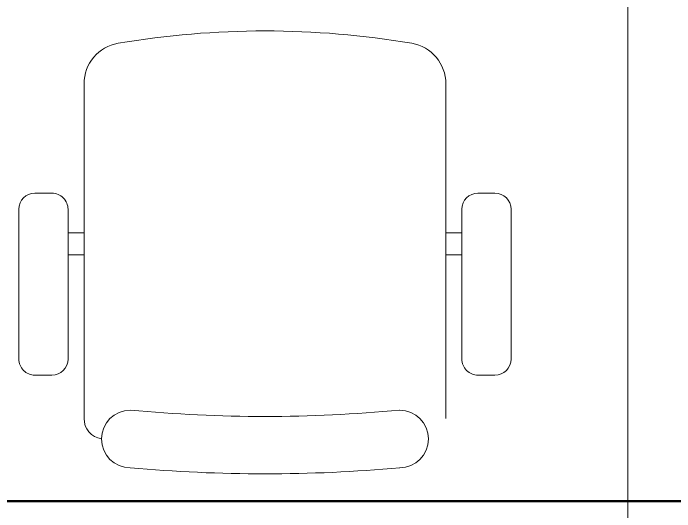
# Model space of a CAD drawing. Header units: metres. Extents: x 75097 to 220695, y -1557923 to -1361206.
# Drawn here: x 163489 to 164295, y -1454604 to -1453996 of the extents above; entities that cross this region are included whole.
import ezdxf

# ---------------------------------------------------------------- set-up
doc = ezdxf.new("R2010")
doc.units = ezdxf.units.M
doc.layers.get('0').update_dxf_attribs({"lineweight": 0})
doc.layers.add('A-100 - Copy$0$Medical Equipment and Furniture', color=8, linetype='Continuous', lineweight=0)
doc.layers.add('A-100 - Copy$0$NEW', color=8, linetype='Continuous', lineweight=5)
doc.layers.add('E-POWR', color=7, linetype='Continuous', lineweight=9, true_color=0x4e7e3e)

# ---------------------------------------------------------------- blocks, each defined once
blk = doc.blocks.new('*X81')
for p, q in [((5, 3), (5, 3)), ((5, 3), (5, 3)), ((5, 3), (5, 3)), ((5, 3), (5, 3)), ((5, 3), (5, 3)), ((5, 3), (5, 3)), ((5, 3), (5, 3)), ((5, 3), (5, 3)), ((5, 3), (5, 3)), ((5, 3), (5, 3)), ((5, 3), (5, 3)), ((5, 3), (5, 3)), ((5, 3), (5, 3)), ((5, 3), (5, 3)), ((5, 3), (5, 3)), ((5, 3), (5, 3)), ((5, 3), (5, 3)), ((5, 3), (5, 3)), ((5, 3), (5, 3)), ((5, 3), (5, 3)), ((5, 3), (5, 3)), ((5, 3), (5, 3)), ((5, 3), (5, 3)), ((5, 3), (5, 3)), ((5, 3), (5, 3)), ((5, 3), (5, 3)), ((5, 3), (5, 3)), ((5, 3), (5, 3)), ((5, 3), (5, 3)), ((5, 3), (5, 3)), ((5, 3), (5, 3)), ((5, 3), (5, 3)), ((5, 3), (5, 3)), ((5, 3), (5, 3)), ((5, 3), (5, 3)), ((5, 3), (5, 3)), ((5, 3), (5, 3)), ((5, 3), (5, 3)), ((5, 3), (5, 3)), ((5, 3), (5, 3)), ((5, 3), (5, 3)), ((5, 3), (5, 3)), ((5, 3), (5, 3)), ((5, 3), (5, 3)), ((5, 3), (5, 3)), ((5, 3), (5, 3)), ((5, 3), (5, 3)), ((5, 3), (5, 3)), ((5, 3), (5, 3)), ((5, 3), (5, 3)), ((5, 3), (5, 3)), ((5, 3), (5, 3)), ((5, 3), (5, 3)), ((5, 3), (5, 3)), ((5, 3), (5, 3)), ((5, 3), (5, 3)), ((5, 3), (5, 3)), ((5, 3), (5, 3)), ((5, 3), (5, 3)), ((5, 3), (5, 3)), ((5, 3), (5, 3)), ((5, 3), (5, 3)), ((5, 3), (5, 3)), ((5, 3), (5, 3)), ((5, 3), (5, 3)), ((5, 3), (5, 3)), ((6, 3), (5, 3)), ((5, 3), (5, 3)), ((6, 3), (5, 3)), ((5, 3), (5, 3)), ((6, 3), (5, 3)), ((5, 3), (5, 3)), ((6, 3), (5, 3)), ((5, 3), (5, 3)), ((5, 3), (5, 3)), ((5, 3), (5, 3)), ((5, 3), (5, 3)), ((5, 3), (5, 3)), ((5, 3), (5, 3)), ((5, 3), (5, 3)), ((5, 3), (5, 3)), ((5, 3), (5, 3)), ((5, 3), (5, 3)), ((5, 3), (5, 3)), ((5, 3), (5, 3)), ((5, 3), (5, 3)), ((5, 3), (5, 3)), ((5, 3), (5, 3)), ((5, 3), (5, 3)), ((5, 3), (5, 3)), ((5, 3), (5, 3)), ((5, 3), (5, 3)), ((5, 3), (5, 3)), ((5, 3), (5, 3)), ((5, 3), (5, 3)), ((5, 3), (5, 3)), ((6, 3), (6, 3)), ((6, 3), (6, 3)), ((6, 3), (6, 3)), ((6, 3), (6, 3)), ((6, 3), (6, 3)), ((6, 3), (6, 3)), ((6, 3), (6, 3)), ((6, 3), (6, 3)), ((6, 3), (6, 3)), ((6, 3), (6, 3)), ((6, 3), (6, 3)), ((6, 3), (6, 3)), ((6, 3), (6, 3)), ((6, 3), (6, 3)), ((6, 3), (6, 3)), ((6, 3), (6, 3)), ((6, 3), (6, 3)), ((6, 3), (6, 3)), ((6, 3), (6, 3)), ((6, 3), (6, 3)), ((6, 3), (6, 3)), ((6, 3), (6, 3)), ((6, 3), (6, 3)), ((6, 3), (6, 3)), ((6, 3), (6, 3)), ((6, 3), (6, 3)), ((6, 3), (6, 3)), ((6, 3), (6, 3)), ((6, 3), (6, 3)), ((6, 3), (6, 3)), ((6, 3), (6, 3)), ((6, 3), (6, 3)), ((6, 3), (6, 3)), ((6, 3), (6, 3)), ((6, 3), (6, 3)), ((6, 3), (6, 3)), ((6, 3), (6, 3)), ((6, 3), (6, 3)), ((6, 3), (6, 3)), ((6, 3), (6, 3)), ((6, 3), (6, 3)), ((6, 3), (6, 3)), ((6, 3), (6, 3)), ((6, 3), (6, 3)), ((6, 3), (6, 3)), ((6, 3), (6, 3)), ((6, 3), (6, 3)), ((6, 3), (6, 3)), ((6, 3), (6, 3)), ((6, 3), (6, 3)), ((6, 3), (6, 3)), ((6, 3), (6, 3)), ((6, 3), (6, 3)), ((6, 3), (6, 3)), ((6, 3), (6, 3)), ((6, 3), (6, 3)), ((6, 3), (6, 3)), ((6, 3), (6, 3)), ((6, 3), (6, 3)), ((6, 3), (6, 3)), ((6, 3), (6, 3)), ((6, 3), (6, 3)), ((6, 3), (6, 3)), ((6, 3), (6, 3)), ((6, 3), (6, 3)), ((6, 3), (6, 3)), ((6, 3), (6, 3)), ((6, 3), (6, 3)), ((6, 3), (6, 3)), ((6, 3), (6, 3)), ((6, 3), (6, 3)), ((6, 3), (6, 3)), ((6, 3), (6, 3)), ((6, 3), (6, 3)), ((6, 3), (6, 3)), ((6, 3), (6, 3)), ((6, 3), (6, 3)), ((6, 3), (6, 3)), ((6, 3), (6, 3)), ((6, 3), (6, 3)), ((6, 3), (6, 3)), ((6, 3), (6, 3)), ((6, 3), (6, 3)), ((6, 3), (6, 3)), ((6, 3), (6, 3)), ((6, 3), (6, 3)), ((6, 3), (6, 3)), ((6, 3), (6, 3)), ((6, 3), (6, 3)), ((6, 3), (6, 3)), ((6, 3), (6, 3)), ((6, 3), (6, 3)), ((6, 3), (6, 3)), ((6, 3), (6, 3)), ((6, 3), (6, 3)), ((6, 3), (6, 3)), ((6, 3), (6, 3)), ((6, 3), (6, 3)), ((6, 3), (6, 3)), ((6, 3), (6, 3)), ((6, 3), (6, 3)), ((6, 3), (6, 3)), ((6, 3), (6, 3)), ((6, 3), (6, 3)), ((6, 3), (6, 3)), ((6, 3), (6, 3)), ((6, 3), (6, 3)), ((6, 3), (6, 3)), ((6, 3), (6, 3)), ((6, 3), (6, 3)), ((6, 3), (6, 3)), ((6, 3), (6, 3)), ((6, 3), (6, 3)), ((6, 3), (6, 3)), ((6, 3), (6, 3)), ((6, 3), (6, 3)), ((6, 3), (6, 3)), ((6, 3), (6, 3)), ((6, 3), (6, 3)), ((6, 3), (6, 3)), ((6, 3), (6, 3)), ((6, 3), (6, 3)), ((6, 3), (6, 3)), ((6, 3), (6, 3)), ((6, 3), (6, 3)), ((6, 3), (6, 3)), ((6, 3), (6, 3)), ((6, 3), (6, 3)), ((6, 3), (6, 3)), ((6, 3), (6, 3)), ((6, 3), (6, 3)), ((6, 3), (6, 3)), ((6, 3), (6, 3)), ((6, 3), (6, 3)), ((6, 3), (6, 3)), ((6, 3), (6, 3)), ((6, 3), (6, 3)), ((6, 3), (6, 3)), ((6, 3), (6, 3)), ((6, 3), (6, 3)), ((6, 3), (6, 3)), ((6, 3), (6, 3)), ((6, 3), (6, 3)), ((6, 3), (6, 3)), ((6, 3), (6, 3)), ((6, 3), (6, 3)), ((6, 3), (6, 3)), ((6, 3), (6, 3)), ((6, 3), (6, 3)), ((6, 3), (6, 3)), ((6, 3), (6, 3)), ((6, 3), (6, 3)), ((6, 3), (6, 3)), ((6, 3), (6, 3)), ((6, 3), (6, 3)), ((6, 3), (6, 3)), ((6, 3), (6, 3)), ((6, 3), (6, 3)), ((6, 3), (6, 3)), ((6, 3), (6, 3)), ((6, 3), (6, 3)), ((6, 3), (6, 3)), ((6, 3), (6, 3)), ((6, 3), (6, 3)), ((6, 3), (6, 3)), ((6, 3), (6, 3)), ((6, 3), (6, 3)), ((6, 3), (6, 3)), ((6, 3), (6, 3)), ((6, 3), (6, 3)), ((6, 3), (6, 3)), ((6, 3), (6, 3)), ((6, 3), (6, 3)), ((6, 3), (6, 3)), ((6, 3), (6, 3)), ((6, 3), (6, 3)), ((6, 3), (6, 3)), ((6, 3), (6, 3)), ((6, 3), (6, 3)), ((6, 3), (6, 3)), ((6, 3), (6, 3)), ((6, 3), (6, 3)), ((6, 3), (6, 3)), ((6, 3), (6, 3)), ((6, 3), (6, 3)), ((6, 3), (6, 3)), ((6, 3), (6, 3)), ((6, 3), (6, 3)), ((6, 3), (6, 3)), ((6, 3), (6, 3)), ((6, 3), (6, 3)), ((6, 3), (6, 3)), ((6, 3), (6, 3)), ((6, 3), (6, 3)), ((6, 3), (6, 3)), ((6, 3), (6, 3)), ((6, 3), (6, 3)), ((6, 3), (6, 3)), ((6, 3), (6, 3)), ((6, 3), (6, 3)), ((6, 3), (6, 3)), ((6, 3), (6, 3)), ((6, 3), (6, 3)), ((6, 3), (6, 3)), ((6, 3), (5, 3)), ((6, 3), (5, 3)), ((6, 3), (5, 3)), ((6, 3), (5, 3)), ((6, 3), (5, 3)), ((6, 3), (6, 3)), ((6, 3), (6, 3)), ((6, 3), (6, 3)), ((6, 3), (6, 3)), ((6, 3), (6, 3)), ((6, 3), (6, 3)), ((6, 3), (6, 3)), ((6, 3), (6, 3)), ((6, 3), (6, 3)), ((6, 3), (6, 3)), ((6, 3), (6, 3)), ((6, 3), (6, 3)), ((6, 3), (6, 3)), ((6, 3), (6, 3)), ((6, 3), (6, 3)), ((6, 3), (6, 3)), ((6, 3), (6, 3)), ((6, 3), (6, 3)), ((6, 3), (6, 3)), ((6, 3), (6, 3)), ((6, 3), (6, 3)), ((6, 3), (6, 3)), ((6, 3), (6, 3)), ((6, 3), (6, 3)), ((6, 3), (6, 3)), ((6, 3), (6, 3)), ((6, 3), (6, 3)), ((6, 3), (6, 3)), ((6, 3), (6, 3)), ((6, 3), (6, 3)), ((6, 3), (6, 3)), ((6, 3), (6, 3)), ((6, 3), (6, 3)), ((6, 3), (6, 3)), ((6, 3), (6, 3)), ((6, 3), (6, 3)), ((6, 3), (6, 3)), ((6, 3), (6, 3)), ((6, 3), (6, 3)), ((6, 3), (6, 3)), ((6, 3), (6, 3)), ((6, 3), (6, 3)), ((6, 3), (6, 3)), ((6, 3), (6, 3)), ((6, 3), (6, 3)), ((6, 3), (6, 3)), ((6, 3), (6, 3)), ((6, 3), (6, 3)), ((6, 3), (6, 3)), ((6, 3), (6, 3)), ((6, 3), (6, 3)), ((6, 3), (6, 3)), ((6, 3), (6, 3)), ((6, 3), (6, 3)), ((6, 3), (6, 3)), ((6, 3), (6, 3)), ((6, 3), (6, 3)), ((6, 3), (6, 3)), ((6, 3), (6, 3)), ((6, 3), (6, 3)), ((6, 3), (6, 3)), ((6, 3), (6, 3)), ((6, 3), (6, 3)), ((6, 3), (6, 3)), ((6, 3), (6, 3)), ((6, 3), (6, 3)), ((6, 3), (6, 3)), ((6, 3), (6, 3)), ((6, 3), (6, 3)), ((6, 3), (6, 3)), ((6, 3), (6, 3)), ((6, 3), (6, 3)), ((6, 3), (6, 3)), ((6, 3), (6, 3)), ((6, 3), (6, 3)), ((6, 3), (6, 3)), ((6, 3), (6, 3)), ((6, 3), (6, 3)), ((6, 3), (6, 3)), ((6, 3), (6, 3)), ((6, 3), (6, 3)), ((6, 3), (6, 3)), ((6, 3), (6, 3)), ((6, 3), (6, 3)), ((6, 3), (6, 3)), ((6, 3), (6, 3)), ((6, 3), (6, 3)), ((6, 3), (6, 3)), ((6, 3), (6, 3)), ((6, 3), (6, 3)), ((6, 3), (6, 3)), ((6, 3), (6, 3)), ((6, 3), (6, 3)), ((6, 3), (6, 3)), ((6, 3), (6, 3)), ((6, 3), (6, 3)), ((6, 3), (6, 3)), ((6, 3), (6, 3)), ((6, 3), (6, 3)), ((6, 3), (6, 3)), ((6, 3), (6, 3)), ((6, 3), (6, 3)), ((6, 3), (6, 3)), ((6, 3), (6, 3)), ((6, 3), (6, 3)), ((6, 3), (6, 3)), ((6, 3), (6, 3)), ((6, 3), (6, 3)), ((6, 3), (6, 3)), ((6, 3), (6, 3)), ((6, 3), (6, 3)), ((6, 3), (6, 3)), ((6, 3), (6, 3)), ((6, 3), (6, 3)), ((6, 3), (6, 3)), ((6, 3), (6, 3)), ((6, 3), (6, 3)), ((6, 3), (6, 3)), ((6, 3), (6, 3)), ((6, 3), (6, 3)), ((6, 3), (6, 3)), ((6, 3), (6, 3)), ((6, 3), (6, 3)), ((6, 3), (6, 3)), ((6, 3), (6, 3)), ((6, 3), (6, 3)), ((6, 3), (6, 3)), ((6, 3), (6, 3)), ((6, 3), (6, 3)), ((6, 3), (6, 3)), ((6, 3), (6, 3)), ((6, 3), (6, 3)), ((6, 3), (6, 3)), ((6, 3), (6, 3)), ((6, 3), (6, 3)), ((6, 3), (6, 3)), ((6, 3), (6, 3)), ((6, 3), (6, 3)), ((6, 3), (6, 3)), ((6, 3), (6, 3)), ((6, 3), (6, 3)), ((6, 3), (6, 3)), ((6, 3), (6, 3)), ((6, 3), (6, 3)), ((6, 3), (6, 3)), ((6, 3), (6, 3)), ((6, 3), (6, 3)), ((6, 3), (6, 3)), ((6, 3), (6, 3)), ((6, 3), (6, 3)), ((6, 3), (6, 3)), ((6, 3), (6, 3)), ((6, 3), (6, 3)), ((6, 3), (6, 3)), ((6, 3), (6, 3)), ((6, 3), (6, 3)), ((6, 3), (6, 3)), ((6, 3), (6, 3)), ((6, 3), (6, 3)), ((6, 3), (6, 3)), ((6, 3), (6, 3)), ((6, 3), (6, 3)), ((6, 3), (6, 3)), ((6, 3), (6, 3)), ((6, 3), (6, 3)), ((6, 3), (6, 3)), ((6, 3), (6, 3)), ((6, 3), (6, 3)), ((6, 3), (6, 3)), ((6, 3), (6, 3)), ((6, 3), (6, 3)), ((6, 3), (6, 3)), ((6, 3), (6, 3)), ((6, 3), (6, 3)), ((6, 3), (6, 3)), ((6, 3), (6, 3)), ((6, 3), (6, 3)), ((6, 3), (6, 3)), ((6, 3), (6, 3)), ((6, 3), (6, 3)), ((6, 3), (6, 3)), ((6, 3), (6, 3)), ((6, 3), (6, 3)), ((6, 3), (6, 3)), ((6, 3), (6, 3)), ((6, 3), (6, 3)), ((6, 3), (6, 3)), ((6, 3), (6, 3)), ((6, 3), (6, 3)), ((6, 3), (6, 3)), ((6, 3), (6, 3)), ((6, 3), (6, 3)), ((6, 3), (6, 3)), ((6, 3), (6, 3)), ((6, 3), (6, 3)), ((6, 3), (6, 3)), ((6, 3), (6, 3)), ((6, 3), (6, 3)), ((6, 3), (6, 3)), ((6, 3), (6, 3)), ((6, 3), (6, 3)), ((6, 3), (6, 3)), ((6, 3), (6, 3)), ((6, 3), (6, 3)), ((6, 3), (6, 3)), ((6, 3), (6, 3)), ((6, 3), (6, 3)), ((6, 3), (6, 3)), ((6, 3), (6, 3)), ((6, 3), (6, 3)), ((6, 3), (6, 3)), ((6, 3), (6, 3)), ((6, 3), (6, 3)), ((6, 3), (6, 3)), ((6, 3), (6, 3)), ((6, 3), (6, 3)), ((6, 3), (6, 3)), ((6, 3), (6, 3)), ((6, 3), (6, 3)), ((6, 3), (6, 3)), ((6, 3), (6, 3)), ((6, 3), (6, 3)), ((6, 3), (6, 3)), ((6, 3), (6, 3)), ((6, 3), (6, 3)), ((6, 3), (6, 3)), ((6, 3), (6, 3)), ((6, 3), (6, 3)), ((6, 3), (6, 3)), ((6, 3), (6, 3)), ((6, 3), (6, 3)), ((6, 3), (6, 3)), ((6, 3), (6, 3)), ((6, 3), (6, 3)), ((6, 3), (6, 3)), ((6, 3), (6, 3)), ((6, 3), (6, 3)), ((6, 3), (6, 3)), ((6, 3), (6, 3)), ((6, 3), (6, 3)), ((6, 3), (6, 3)), ((6, 3), (6, 3)), ((6, 3), (6, 3)), ((6, 3), (6, 3)), ((6, 3), (6, 3)), ((6, 3), (6, 3)), ((6, 3), (6, 3)), ((6, 3), (6, 3)), ((6, 3), (6, 3)), ((6, 3), (6, 3)), ((6, 3), (6, 3)), ((6, 3), (6, 3)), ((6, 3), (6, 3)), ((6, 3), (6, 3)), ((6, 3), (6, 3)), ((6, 3), (6, 3)), ((6, 3), (6, 3)), ((6, 3), (6, 3)), ((6, 3), (6, 3)), ((6, 3), (6, 3)), ((6, 3), (6, 3)), ((6, 3), (6, 3)), ((6, 3), (6, 3)), ((6, 3), (6, 3)), ((6, 3), (6, 3)), ((6, 3), (6, 3)), ((6, 3), (6, 3)), ((6, 3), (6, 3)), ((6, 3), (6, 3)), ((6, 3), (6, 3)), ((6, 3), (6, 3)), ((6, 3), (6, 3)), ((6, 3), (6, 3)), ((6, 3), (6, 3)), ((6, 3), (6, 3)), ((6, 3), (6, 3)), ((6, 3), (6, 3)), ((6, 3), (6, 3)), ((6, 3), (6, 3)), ((6, 3), (6, 3)), ((6, 3), (6, 3)), ((6, 3), (6, 3)), ((6, 3), (6, 3)), ((6, 3), (6, 3)), ((6, 3), (6, 3)), ((6, 3), (6, 3)), ((6, 3), (6, 3)), ((6, 3), (6, 3)), ((6, 3), (6, 3)), ((6, 3), (6, 3)), ((6, 3), (6, 3)), ((6, 3), (6, 3)), ((6, 3), (6, 3)), ((6, 3), (6, 3)), ((6, 3), (6, 3)), ((6, 3), (6, 3)), ((6, 3), (6, 3)), ((6, 3), (6, 3)), ((6, 3), (6, 3)), ((6, 3), (6, 3)), ((6, 3), (6, 3)), ((6, 3), (6, 3)), ((6, 3), (6, 3)), ((6, 3), (6, 3)), ((6, 3), (6, 3)), ((6, 3), (6, 3)), ((6, 3), (6, 3)), ((6, 3), (6, 3)), ((6, 3), (6, 3)), ((6, 3), (6, 3)), ((6, 3), (6, 3)), ((6, 3), (6, 3)), ((6, 3), (6, 3)), ((6, 3), (6, 3)), ((6, 3), (6, 3)), ((6, 3), (6, 3)), ((6, 3), (6, 3))]:
    blk.add_line(p, q)
blk = doc.blocks.new('*X82')
for p, q in [((13, 1), (13, 1)), ((13, 1), (13, 1)), ((13, 1), (13, 1)), ((13, 1), (13, 1)), ((13, 1), (13, 1)), ((13, 1), (13, 1)), ((13, 1), (13, 1)), ((13, 1), (13, 1)), ((13, 1), (13, 1)), ((13, 1), (13, 1)), ((13, 1), (13, 1)), ((13, 1), (13, 1)), ((13, 1), (13, 1)), ((13, 1), (13, 1)), ((13, 1), (13, 1)), ((13, 1), (14, 1)), ((13, 1), (14, 1)), ((13, 1), (14, 1)), ((13, 1), (13, 1)), ((13, 1), (13, 1)), ((13, 1), (13, 1)), ((13, 1), (13, 1)), ((13, 1), (13, 1)), ((13, 1), (13, 1)), ((13, 1), (13, 1)), ((13, 1), (13, 1)), ((13, 1), (13, 1)), ((13, 1), (13, 1)), ((13, 1), (13, 1)), ((13, 1), (13, 1)), ((13, 1), (13, 1)), ((13, 1), (13, 1)), ((13, 1), (13, 1)), ((13, 1), (13, 1)), ((13, 1), (13, 1)), ((13, 1), (13, 1)), ((13, 1), (13, 1)), ((13, 1), (13, 1)), ((13, 1), (13, 1)), ((13, 1), (13, 1)), ((13, 1), (13, 1)), ((13, 1), (13, 1)), ((13, 1), (13, 1)), ((13, 1), (13, 1)), ((13, 1), (13, 1)), ((13, 1), (13, 1)), ((13, 1), (13, 1)), ((13, 1), (13, 1)), ((13, 1), (13, 1)), ((13, 1), (13, 1)), ((13, 1), (13, 1)), ((13, 1), (13, 1)), ((13, 1), (13, 1)), ((13, 1), (13, 1)), ((13, 1), (13, 1)), ((13, 1), (13, 1)), ((13, 1), (13, 1)), ((13, 1), (13, 1)), ((13, 1), (13, 1)), ((13, 1), (13, 1)), ((13, 1), (13, 1)), ((13, 1), (13, 1)), ((13, 1), (13, 1)), ((13, 1), (13, 1)), ((13, 1), (13, 1)), ((13, 1), (13, 1)), ((13, 1), (13, 1)), ((13, 1), (13, 1)), ((13, 1), (13, 1)), ((13, 1), (13, 1)), ((13, 1), (13, 1)), ((13, 1), (13, 1)), ((13, 1), (13, 1)), ((13, 1), (13, 1)), ((13, 1), (13, 1)), ((13, 1), (13, 1)), ((13, 1), (13, 1)), ((13, 1), (13, 1)), ((13, 1), (13, 1)), ((13, 1), (13, 1)), ((13, 1), (13, 1)), ((13, 1), (13, 1)), ((13, 1), (13, 1)), ((13, 1), (13, 1)), ((13, 1), (13, 1)), ((13, 1), (13, 1)), ((13, 1), (13, 1)), ((13, 1), (13, 1)), ((13, 1), (13, 1)), ((13, 1), (13, 1)), ((13, 1), (13, 1)), ((13, 1), (13, 1)), ((13, 1), (13, 1)), ((13, 1), (13, 1)), ((13, 1), (13, 1)), ((13, 1), (13, 1)), ((13, 1), (13, 1)), ((13, 1), (13, 1)), ((13, 1), (13, 1)), ((13, 1), (13, 1)), ((13, 1), (13, 1)), ((13, 1), (13, 1)), ((13, 1), (13, 1)), ((13, 1), (13, 1)), ((13, 1), (13, 1)), ((13, 1), (13, 1)), ((13, 1), (13, 1)), ((13, 1), (13, 1)), ((13, 1), (13, 1)), ((13, 1), (13, 1)), ((13, 1), (13, 1)), ((13, 1), (13, 1)), ((13, 1), (13, 1)), ((13, 1), (13, 1)), ((13, 1), (13, 1)), ((13, 1), (13, 1)), ((13, 1), (13, 1)), ((13, 1), (13, 1)), ((13, 1), (13, 1)), ((13, 1), (13, 1)), ((13, 1), (13, 1)), ((13, 1), (13, 1)), ((13, 1), (13, 1)), ((13, 1), (14, 1)), ((13, 0), (13, 0)), ((13, 0), (13, 0)), ((13, 0), (13, 0)), ((13, 0), (13, 0)), ((13, 0), (13, 0)), ((13, 0), (13, 0)), ((13, 0), (13, 0)), ((13, 0), (13, 0)), ((13, 0), (13, 0)), ((13, 0), (13, 0)), ((13, 0), (13, 0)), ((13, 0), (13, 0)), ((13, 0), (13, 0)), ((13, 0), (13, 0)), ((13, 0), (13, 0)), ((13, 0), (13, 0)), ((13, 0), (13, 0)), ((13, 0), (13, 0)), ((13, 0), (13, 0)), ((13, 0), (13, 0)), ((13, 0), (13, 0)), ((13, 0), (13, 0)), ((13, 0), (13, 0)), ((13, 0), (13, 0)), ((13, 0), (13, 0)), ((13, 0), (13, 0)), ((13, 0), (13, 0)), ((13, 0), (13, 0)), ((13, 0), (13, 0)), ((13, 0), (13, 0)), ((13, 0), (13, 0)), ((13, 0), (13, 0)), ((13, 0), (13, 0)), ((13, 0), (13, 0)), ((13, 0), (13, 0)), ((13, 0), (13, 0)), ((13, 0), (13, 0)), ((13, 0), (13, 0)), ((13, 0), (13, 0)), ((13, 0), (13, 0)), ((13, 0), (13, 0)), ((13, 0), (13, 0)), ((13, 0), (13, 0)), ((13, 0), (13, 0)), ((13, 0), (13, 0)), ((13, 0), (13, 0)), ((13, 0), (13, 0)), ((13, 0), (13, 0)), ((13, 0), (14, 0)), ((13, 0), (14, 0)), ((13, 0), (13, 0)), ((13, 0), (14, 0)), ((14, 1), (14, 1)), ((14, 1), (14, 1)), ((14, 1), (14, 1)), ((14, 1), (14, 1)), ((14, 1), (14, 1)), ((14, 1), (14, 1)), ((14, 1), (14, 1)), ((14, 1), (14, 1)), ((14, 1), (14, 1)), ((14, 1), (14, 1)), ((14, 1), (14, 1)), ((14, 1), (14, 1)), ((14, 1), (14, 1)), ((14, 1), (14, 1)), ((14, 1), (14, 1)), ((14, 1), (14, 1)), ((14, 1), (14, 1)), ((14, 1), (14, 1)), ((14, 1), (14, 1)), ((14, 1), (14, 1)), ((14, 1), (14, 1)), ((14, 1), (14, 1)), ((14, 1), (14, 1)), ((14, 1), (14, 1)), ((14, 1), (14, 1)), ((14, 1), (14, 1)), ((14, 1), (14, 1)), ((14, 1), (14, 1)), ((14, 1), (14, 1)), ((14, 1), (14, 1)), ((14, 1), (14, 1)), ((14, 1), (14, 1)), ((14, 1), (14, 1)), ((14, 1), (14, 1)), ((14, 1), (14, 1)), ((14, 1), (14, 1)), ((14, 1), (14, 1)), ((14, 1), (14, 1)), ((14, 1), (14, 1)), ((14, 1), (14, 1)), ((14, 1), (14, 1)), ((14, 1), (14, 1)), ((14, 1), (14, 1)), ((14, 1), (14, 1)), ((14, 1), (14, 1)), ((14, 1), (14, 1)), ((14, 1), (14, 1)), ((14, 1), (14, 1)), ((14, 1), (14, 1)), ((14, 1), (14, 1)), ((14, 1), (14, 1)), ((14, 1), (14, 1)), ((14, 1), (14, 1)), ((14, 1), (14, 1)), ((14, 1), (14, 1)), ((14, 1), (14, 1)), ((14, 1), (14, 1)), ((14, 1), (14, 1)), ((14, 1), (14, 1)), ((14, 1), (14, 1)), ((14, 1), (14, 1)), ((14, 1), (14, 1)), ((14, 1), (14, 1)), ((14, 1), (14, 1)), ((14, 1), (14, 1)), ((14, 1), (14, 1)), ((14, 1), (14, 1)), ((14, 1), (14, 1)), ((14, 1), (14, 1)), ((14, 1), (14, 1)), ((14, 1), (14, 1)), ((14, 1), (14, 1)), ((14, 1), (14, 1)), ((14, 1), (14, 1)), ((14, 1), (14, 1)), ((14, 1), (14, 1)), ((14, 1), (14, 1)), ((14, 1), (14, 1)), ((14, 1), (14, 1)), ((14, 1), (14, 1)), ((14, 1), (14, 1)), ((14, 1), (14, 1)), ((14, 1), (14, 1)), ((14, 1), (14, 1)), ((14, 1), (14, 1)), ((14, 1), (14, 1)), ((14, 1), (14, 1)), ((14, 1), (14, 1)), ((14, 1), (14, 1)), ((14, 1), (14, 1)), ((14, 1), (14, 1)), ((14, 1), (14, 1)), ((14, 1), (14, 1)), ((14, 1), (14, 1)), ((14, 0), (14, 0)), ((14, 0), (14, 0)), ((14, 0), (14, 0)), ((14, 0), (14, 0)), ((14, 0), (14, 0)), ((14, 0), (14, 0)), ((14, 0), (14, 0)), ((14, 0), (14, 0)), ((14, 0), (14, 0)), ((14, 0), (14, 0)), ((14, 0), (14, 0)), ((14, 0), (14, 0)), ((14, 0), (14, 0)), ((14, 0), (14, 0)), ((14, 0), (14, 0)), ((14, 0), (14, 0)), ((14, 0), (14, 0)), ((14, 0), (14, 0)), ((14, 0), (14, 0)), ((14, 0), (14, 0)), ((14, 0), (14, 0)), ((14, 0), (14, 0)), ((14, 0), (14, 0)), ((14, 0), (14, 0)), ((14, 0), (14, 0)), ((14, 0), (14, 0)), ((14, 0), (14, 0)), ((14, 0), (14, 0)), ((14, 0), (14, 0)), ((14, 0), (14, 0)), ((14, 0), (14, 0)), ((14, 0), (14, 0)), ((14, 0), (14, 0)), ((14, 0), (14, 0)), ((14, 0), (14, 0)), ((14, 0), (14, 0)), ((14, 0), (14, 0)), ((14, 0), (14, 0)), ((14, 0), (14, 0)), ((14, 0), (14, 0)), ((14, 0), (14, 0)), ((14, 0), (14, 0)), ((14, 0), (14, 0)), ((14, 0), (14, 0)), ((14, 0), (14, 0)), ((14, 0), (14, 0)), ((14, 0), (14, 0)), ((14, 0), (14, 0)), ((13, 0), (13, 0)), ((13, 0), (14, 0)), ((13, 0), (13, 0)), ((13, 0), (14, 0)), ((13, 0), (13, 0)), ((13, 0), (14, 0)), ((13, 0), (13, 0)), ((13, 0), (13, 0)), ((13, 0), (13, 0)), ((13, 0), (13, 0)), ((13, 0), (14, 0)), ((13, 0), (13, 0)), ((13, 0), (14, 0)), ((13, 0), (13, 0)), ((13, 0), (14, 0)), ((13, 0), (13, 0)), ((13, 0), (14, 0)), ((13, 0), (13, 0)), ((13, 0), (14, 0)), ((13, 0), (13, 0)), ((13, 0), (14, 0)), ((13, 0), (13, 0)), ((13, 0), (14, 0)), ((13, 0), (13, 0)), ((13, 0), (13, 0)), ((13, 0), (13, 0)), ((13, 0), (14, 0)), ((13, 0), (13, 0)), ((13, 0), (14, 0)), ((13, 0), (13, 0)), ((13, 0), (14, 0)), ((13, 0), (13, 0)), ((13, 0), (14, 0)), ((13, 0), (13, 0)), ((13, 0), (13, 0)), ((13, 0), (13, 0)), ((13, 0), (13, 0)), ((13, 0), (13, 0)), ((13, 0), (13, 0)), ((13, 0), (13, 0)), ((13, 0), (13, 0)), ((13, 0), (13, 0)), ((13, 0), (13, 0)), ((13, 0), (13, 0)), ((13, 0), (13, 0)), ((13, 0), (13, 0)), ((13, 0), (13, 0)), ((13, 0), (13, 0)), ((13, 0), (13, 0)), ((13, 0), (13, 0)), ((13, 0), (13, 0)), ((13, 0), (13, 0)), ((13, 0), (13, 0)), ((13, 0), (13, 0)), ((13, 0), (13, 0)), ((13, 0), (13, 0)), ((13, 0), (13, 0)), ((13, 0), (13, 0)), ((13, 0), (13, 0)), ((13, 0), (13, 0)), ((13, 0), (13, 0)), ((13, 0), (13, 0)), ((13, 0), (13, 0)), ((13, 0), (13, 0)), ((13, -1), (13, -1)), ((13, -1), (13, -1)), ((13, -1), (13, -1)), ((13, -1), (13, -1)), ((13, -1), (13, -1)), ((13, -1), (14, -1)), ((13, -1), (13, -1)), ((14, 0), (14, 0)), ((14, 0), (14, 0)), ((14, 0), (14, 0)), ((14, 0), (14, 0)), ((14, 0), (14, 0)), ((14, 0), (14, 0)), ((14, 0), (14, 0)), ((14, 0), (14, 0)), ((14, 0), (14, 0)), ((14, 0), (14, 0)), ((14, 0), (14, 0)), ((14, 0), (14, 0)), ((14, 0), (14, 0)), ((14, 0), (14, 0)), ((14, 0), (14, 0)), ((13, 0), (14, 0)), ((14, 0), (14, 0)), ((14, 0), (14, 0)), ((14, 0), (14, 0)), ((14, 0), (14, 0)), ((14, 0), (14, 0)), ((14, 0), (14, 0)), ((14, 0), (14, 0)), ((14, 0), (14, 0)), ((14, 0), (14, 0)), ((14, 0), (14, 0)), ((14, 0), (14, 0)), ((14, 0), (14, 0)), ((14, 0), (14, 0)), ((14, 0), (14, 0)), ((14, 0), (14, 0)), ((14, 0), (14, 0)), ((14, 0), (14, 0)), ((14, 0), (14, 0)), ((14, 0), (14, 0)), ((14, 0), (14, 0)), ((14, 0), (14, 0)), ((14, 0), (14, 0)), ((14, 0), (14, 0)), ((14, 0), (14, 0)), ((14, 0), (14, 0)), ((14, 0), (14, 0)), ((14, 0), (14, 0)), ((14, 0), (14, 0)), ((14, 0), (14, 0)), ((14, 0), (14, 0)), ((14, 0), (14, 0)), ((14, 0), (14, 0)), ((14, 0), (14, 0)), ((14, 0), (14, 0)), ((14, -1), (14, -1)), ((14, -1), (14, -1)), ((14, -1), (14, -1)), ((14, -1), (14, -1)), ((14, -1), (14, -1))]:
    blk.add_line(p, q)
blk = doc.blocks.new('A-100 - Copy$0$GF21018-P')
for p, q in [((-0.2207, 0.47563), (-0.2207, 0.0675)), ((0.22049, 0.47563), (0.22049, 0.0675)), ((-0.2806, 0.34221), (-0.25983, 0.34221)), ((0.25963, 0.34221), (0.2804, 0.34221)), ((-0.30021, 0.32259), (-0.30021, 0.14)), ((-0.24021, 0.32259), (-0.24021, 0.14)), ((0.24001, 0.32259), (0.24001, 0.14)), ((0.30001, 0.32259), (0.30001, 0.14)), ((-0.24021, 0.29372), (-0.2207, 0.29372)), ((0.22049, 0.29372), (0.24001, 0.29372)), ((-0.24021, 0.26708), (-0.2207, 0.26708)), ((0.22049, 0.26708), (0.24001, 0.26708)), ((-0.2806, 0.12039), (-0.25983, 0.12039)), ((0.25963, 0.12039), (0.2804, 0.12039))]:
    blk.add_line(p, q)
for points in [[(0.24001, 0.29372), (0.24001, 0.29372), (0.24001, 0.29372), (0.24001, 0.29372), (0.24001, 0.29372), (0.24001, 0.29372), (0.24001, 0.29372), (0.24001, 0.29372), (0.24001, 0.29372), (0.24001, 0.29372), (0.24001, 0.29372), (0.24001, 0.29372), (0.24001, 0.29372), (0.24001, 0.29372), (0.24001, 0.29372), (0.24001, 0.29372), (0.24001, 0.29372), (0.24001, 0.29372), (0.24001, 0.29372), (0.24001, 0.29372), (0.24001, 0.29372), (0.24001, 0.29372), (0.24001, 0.29372), (0.24001, 0.29372), (0.24001, 0.29372), (0.24001, 0.29372), (0.24001, 0.29372), (0.24001, 0.29372), (0.24001, 0.29372), (0.24001, 0.29372), (0.24001, 0.29372), (0.24001, 0.29372), (0.24001, 0.29372), (0.24001, 0.29372), (0.24001, 0.29372), (0.24001, 0.29372), (0.24001, 0.29372), (0.24001, 0.29372), (0.24001, 0.29372), (0.24001, 0.29372), (0.24001, 0.29372), (0.24001, 0.29372), (0.24001, 0.29372), (0.24001, 0.29372), (0.24001, 0.29372), (0.24001, 0.29372), (0.24001, 0.29372), (0.24001, 0.29372), (0.24001, 0.29372), (0.24001, 0.29372), (0.24001, 0.29372), (0.24001, 0.29372), (0.24001, 0.29372), (0.24001, 0.29372), (0.24001, 0.29372), (0.24001, 0.29372), (0.24001, 0.29372), (0.24001, 0.29372), (0.24001, 0.29372), (0.24001, 0.29372), (0.24001, 0.29372), (0.24001, 0.29372), (0.24001, 0.29372), (0.24001, 0.29372), (0.24001, 0.29372), (0.24001, 0.29372), (0.24001, 0.29372), (0.24001, 0.29372), (0.24001, 0.29372), (0.24001, 0.29372), (0.24001, 0.29372), (0.24001, 0.29372), (0.24001, 0.29372), (0.24001, 0.29372), (0.24001, 0.29372), (0.24001, 0.29372), (0.24001, 0.29372), (0.24001, 0.29372), (0.24001, 0.29372), (0.24001, 0.29372), (0.24001, 0.29372), (0.24001, 0.29372), (0.24001, 0.29372), (0.24001, 0.29372), (0.24001, 0.29372), (0.24001, 0.29372), (0.24001, 0.29372), (0.24001, 0.29372), (0.24001, 0.29372), (0.24001, 0.29372), (0.24001, 0.29372), (0.24001, 0.29372), (0.24001, 0.29372), (0.24001, 0.29372), (0.24001, 0.29372), (0.24001, 0.29372), (0.24001, 0.29372), (0.24001, 0.29372), (0.24001, 0.29372), (0.24001, 0.29372), (0.24001, 0.29372), (0.24001, 0.29372), (0.24001, 0.29372), (0.24001, 0.29372), (0.24001, 0.29372), (0.24001, 0.29372), (0.24001, 0.29372), (0.24001, 0.29372), (0.24001, 0.29372), (0.24001, 0.29372), (0.24001, 0.29372), (0.24001, 0.29372), (0.24001, 0.29372), (0.24001, 0.29372), (0.24001, 0.29372), (0.24001, 0.29372), (0.24001, 0.29372), (0.24001, 0.29372), (0.24001, 0.29372), (0.24001, 0.29372), (0.24001, 0.29372), (0.24001, 0.29372), (0.24001, 0.29372), (0.24001, 0.29372), (0.24001, 0.29372), (0.24001, 0.29372), (0.24001, 0.29372), (0.24001, 0.29372), (0.24001, 0.29372), (0.24001, 0.29372), (0.24001, 0.29372), (0.24001, 0.29372), (0.24001, 0.29372), (0.24001, 0.29372), (0.24001, 0.29372), (0.24001, 0.29372), (0.24001, 0.29372), (0.24001, 0.29372), (0.24001, 0.29372), (0.24001, 0.29372), (0.24001, 0.29372), (0.24001, 0.29372), (0.24001, 0.29372), (0.24001, 0.29372), (0.24001, 0.29372), (0.24001, 0.29372), (0.24001, 0.29372), (0.24001, 0.29372), (0.24001, 0.29372), (0.24001, 0.29372), (0.24001, 0.29372), (0.24001, 0.29372), (0.24001, 0.29372), (0.24001, 0.29372), (0.24001, 0.29372), (0.24001, 0.29372), (0.24001, 0.29372), (0.24001, 0.29372), (0.24001, 0.29372), (0.24001, 0.29372), (0.24001, 0.29372), (0.24001, 0.29372), (0.24001, 0.29372), (0.24001, 0.29372), (0.24001, 0.29372), (0.24001, 0.29372), (0.24001, 0.29372), (0.24001, 0.29372), (0.24001, 0.29372), (0.24001, 0.29372), (0.24001, 0.29372), (0.24001, 0.29372), (0.24001, 0.29372), (0.24001, 0.29372), (0.24001, 0.29372), (0.24001, 0.29372), (0.24001, 0.29372), (0.24001, 0.29372), (0.24001, 0.29372), (0.24001, 0.29372), (0.24001, 0.29372), (0.24001, 0.29372), (0.24001, 0.29372), (0.24001, 0.29372), (0.24001, 0.29372), (0.24001, 0.29372), (0.24001, 0.29372), (0.24001, 0.29372), (0.24001, 0.29372), (0.24001, 0.29372), (0.24001, 0.29372), (0.24001, 0.29372), (0.24001, 0.29372), (0.24001, 0.29372), (0.24001, 0.29372), (0.24001, 0.29372), (0.24001, 0.29372), (0.24001, 0.29372), (0.24001, 0.29372), (0.24001, 0.29372), (0.24001, 0.29372), (0.24001, 0.29372), (0.24001, 0.29372), (0.24001, 0.29372), (0.24001, 0.29372), (0.24001, 0.29372), (0.24001, 0.29372), (0.24001, 0.29372), (0.24001, 0.29372), (0.24001, 0.29372), (0.24001, 0.29372), (0.24001, 0.29372), (0.24001, 0.29372), (0.24001, 0.29372), (0.24001, 0.29372), (0.24001, 0.29372), (0.24001, 0.29372), (0.24001, 0.29372), (0.24001, 0.29372), (0.24001, 0.29372), (0.24001, 0.29372), (0.24001, 0.29372), (0.24001, 0.29372), (0.24001, 0.29372), (0.24001, 0.29372), (0.24001, 0.29372), (0.24001, 0.29372), (0.24001, 0.29372), (0.24001, 0.29372), (0.24001, 0.29372), (0.24001, 0.29372), (0.24001, 0.29372), (0.24001, 0.29372), (0.24001, 0.29372), (0.24001, 0.29372), (0.24001, 0.29372), (0.24001, 0.29372), (0.24001, 0.29372), (0.24001, 0.29372), (0.24001, 0.29372), (0.24001, 0.29372), (0.24001, 0.29372), (0.24001, 0.29372), (0.24001, 0.29372), (0.24001, 0.29372), (0.24001, 0.29372), (0.24001, 0.29372), (0.24001, 0.29372), (0.24001, 0.29372), (0.24001, 0.29372), (0.24001, 0.29372), (0.24001, 0.29372), (0.24001, 0.29372), (0.24001, 0.29372), (0.24001, 0.29372), (0.24001, 0.29372), (0.24001, 0.29372), (0.24001, 0.29372), (0.24001, 0.29372), (0.24001, 0.29372), (0.24001, 0.29372), (0.24001, 0.29372), (0.24001, 0.29372), (0.24001, 0.29372), (0.24001, 0.29372), (0.24001, 0.29372), (0.24001, 0.29372), (0.24001, 0.29372), (0.24001, 0.29372), (0.24001, 0.29372), (0.24001, 0.29372), (0.24001, 0.29372), (0.24001, 0.29372), (0.24001, 0.29372), (0.24001, 0.29372), (0.24001, 0.29372), (0.24001, 0.29372)], [(0.24001, 0.29372), (0.24001, 0.29372), (0.24001, 0.29372), (0.24001, 0.29372), (0.24001, 0.29372), (0.24001, 0.29372), (0.24001, 0.29372), (0.24001, 0.29372), (0.24001, 0.29372), (0.24001, 0.29372), (0.24001, 0.29372), (0.24001, 0.29372), (0.24001, 0.29372), (0.24001, 0.29372), (0.24001, 0.29372), (0.24001, 0.29372), (0.24001, 0.29372), (0.24001, 0.29372), (0.24001, 0.29372), (0.24001, 0.29372), (0.24001, 0.29372), (0.24001, 0.29372), (0.24001, 0.29372), (0.24001, 0.29372), (0.24001, 0.29372), (0.24001, 0.29372), (0.24001, 0.29372), (0.24001, 0.29372), (0.24001, 0.29372), (0.24001, 0.29372), (0.24001, 0.29372), (0.24001, 0.29372), (0.24001, 0.29372), (0.24001, 0.29372), (0.24001, 0.29372), (0.24001, 0.29372), (0.24001, 0.29372), (0.24001, 0.29372), (0.24001, 0.29372), (0.24001, 0.29372), (0.24001, 0.29372), (0.24001, 0.29372), (0.24001, 0.29372), (0.24001, 0.29372), (0.24001, 0.29372), (0.24001, 0.29372), (0.24001, 0.29372), (0.24001, 0.29372), (0.24001, 0.29372), (0.24001, 0.29372), (0.24001, 0.29372), (0.24001, 0.29372), (0.24001, 0.29372), (0.24001, 0.29372), (0.24001, 0.29372), (0.24001, 0.29372), (0.24001, 0.29372), (0.24001, 0.29372), (0.24001, 0.29372), (0.24001, 0.29372), (0.24001, 0.29372), (0.24001, 0.29372), (0.24001, 0.29372), (0.24001, 0.29372), (0.24001, 0.29372), (0.24001, 0.29372), (0.24001, 0.29372), (0.24001, 0.29372), (0.24001, 0.29372), (0.24001, 0.29372), (0.24001, 0.29372), (0.24001, 0.29372), (0.24001, 0.29372), (0.24001, 0.29372), (0.24001, 0.29372), (0.24001, 0.29372), (0.24001, 0.29372), (0.24001, 0.29372), (0.24001, 0.29372), (0.24001, 0.29372), (0.24001, 0.29372), (0.24001, 0.29372), (0.24001, 0.29372), (0.24001, 0.29372), (0.24001, 0.29372), (0.24001, 0.29372), (0.24001, 0.29372), (0.24001, 0.29372), (0.24001, 0.29372), (0.24001, 0.29372), (0.24001, 0.29372), (0.24001, 0.29372), (0.24001, 0.29372), (0.24001, 0.29372), (0.24001, 0.29372), (0.24001, 0.29372), (0.24001, 0.29372), (0.24001, 0.29372), (0.24001, 0.29372), (0.24001, 0.29372), (0.24001, 0.29372), (0.24001, 0.29372), (0.24001, 0.29372), (0.24001, 0.29372), (0.24001, 0.29372), (0.24001, 0.29372), (0.24001, 0.29372), (0.24001, 0.29372), (0.24001, 0.29372), (0.24001, 0.29372), (0.24001, 0.29372), (0.24001, 0.29372), (0.24001, 0.29372), (0.24001, 0.29372), (0.24001, 0.29372), (0.24001, 0.29372), (0.24001, 0.29372), (0.24001, 0.29372), (0.24001, 0.29372), (0.24001, 0.29372), (0.24001, 0.29372), (0.24001, 0.29372), (0.24001, 0.29372), (0.24001, 0.29372), (0.24001, 0.29372), (0.24001, 0.29372), (0.24001, 0.29372), (0.24001, 0.29372), (0.24001, 0.29372), (0.24001, 0.29372), (0.24001, 0.29372), (0.24001, 0.29372), (0.24001, 0.29372), (0.24001, 0.29372), (0.24001, 0.29372), (0.24001, 0.29372), (0.24001, 0.29372), (0.24001, 0.29372), (0.24001, 0.29372), (0.24001, 0.29372), (0.24001, 0.29372), (0.24001, 0.29372), (0.24001, 0.29372), (0.24001, 0.29372), (0.24001, 0.29372), (0.24001, 0.29372), (0.24001, 0.29372), (0.24001, 0.29372), (0.24001, 0.29372), (0.24001, 0.29372), (0.24001, 0.29372), (0.24001, 0.29372), (0.24001, 0.29372), (0.24001, 0.29372), (0.24001, 0.29372), (0.24001, 0.29372), (0.24001, 0.29372), (0.24001, 0.29372), (0.24001, 0.29372), (0.24001, 0.29372), (0.24001, 0.29372), (0.24001, 0.29372), (0.24001, 0.29372), (0.24001, 0.29372), (0.24001, 0.29372), (0.24001, 0.29372), (0.24001, 0.29372), (0.24001, 0.29372), (0.24001, 0.29372), (0.24001, 0.29372), (0.24001, 0.29372), (0.24001, 0.29372), (0.24001, 0.29372), (0.24001, 0.29372), (0.24001, 0.29372), (0.24001, 0.29372), (0.24001, 0.29372), (0.24001, 0.29372), (0.24001, 0.29372), (0.24001, 0.29372), (0.24001, 0.29372), (0.24001, 0.29372), (0.24001, 0.29372), (0.24001, 0.29372), (0.24001, 0.29372), (0.24001, 0.29372), (0.24001, 0.29372), (0.24001, 0.29372), (0.24001, 0.29372), (0.24001, 0.29372), (0.24001, 0.29372), (0.24001, 0.29372), (0.24001, 0.29372), (0.24001, 0.29372), (0.24001, 0.29372), (0.24001, 0.29372), (0.24001, 0.29372), (0.24001, 0.29372), (0.24001, 0.29372), (0.24001, 0.29372), (0.24001, 0.29372), (0.24001, 0.29372), (0.24001, 0.29372), (0.24001, 0.29372), (0.24001, 0.29372), (0.24001, 0.29372), (0.24001, 0.29372), (0.24001, 0.29372), (0.24001, 0.29372), (0.24001, 0.29372), (0.24001, 0.29372), (0.24001, 0.29372), (0.24001, 0.29372), (0.24001, 0.29372), (0.24001, 0.29372), (0.24001, 0.29372), (0.24001, 0.29372), (0.24001, 0.29372), (0.24001, 0.29372)], [(0.24001, 0.29372), (0.24001, 0.29372), (0.24001, 0.29372), (0.24001, 0.29372), (0.24001, 0.29372), (0.24001, 0.29372), (0.24001, 0.29372), (0.24001, 0.29372), (0.24001, 0.29372), (0.24001, 0.29372), (0.24001, 0.29372), (0.24001, 0.29372), (0.24001, 0.29372), (0.24001, 0.29372), (0.24001, 0.29372), (0.24001, 0.29372), (0.24001, 0.29372), (0.24001, 0.29372), (0.24001, 0.29372), (0.24001, 0.29372), (0.24001, 0.29372), (0.24001, 0.29372), (0.24001, 0.29372), (0.24001, 0.29372), (0.24001, 0.29372), (0.24001, 0.29372), (0.24001, 0.29372), (0.24001, 0.29372), (0.24001, 0.29372), (0.24001, 0.29372), (0.24001, 0.29372), (0.24001, 0.29372), (0.24001, 0.29372), (0.24001, 0.29372), (0.24001, 0.29372), (0.24001, 0.29372), (0.24001, 0.29372), (0.24001, 0.29372), (0.24001, 0.29372), (0.24001, 0.29372), (0.24001, 0.29372), (0.24001, 0.29372), (0.24001, 0.29372), (0.24001, 0.29372), (0.24001, 0.29372), (0.24001, 0.29372), (0.24001, 0.29372), (0.24001, 0.29372), (0.24001, 0.29372), (0.24001, 0.29372), (0.24001, 0.29372), (0.24001, 0.29372), (0.24001, 0.29372), (0.24001, 0.29372), (0.24001, 0.29372), (0.24001, 0.29372), (0.24001, 0.29372), (0.24001, 0.29372), (0.24001, 0.29372), (0.24001, 0.29372), (0.24001, 0.29372), (0.24001, 0.29372), (0.24001, 0.29372), (0.24001, 0.29372), (0.24001, 0.29372), (0.24001, 0.29372), (0.24001, 0.29372), (0.24001, 0.29372), (0.24001, 0.29372), (0.24001, 0.29372), (0.24001, 0.29372), (0.24001, 0.29372), (0.24001, 0.29372), (0.24001, 0.29372), (0.24001, 0.29372), (0.24001, 0.29372), (0.24001, 0.29372), (0.24001, 0.29372), (0.24001, 0.29372), (0.24001, 0.29372), (0.24001, 0.29372), (0.24001, 0.29372), (0.24001, 0.29372), (0.24001, 0.29372), (0.24001, 0.29372), (0.24001, 0.29372), (0.24001, 0.29372), (0.24001, 0.29372), (0.24001, 0.29372), (0.24001, 0.29372), (0.24001, 0.29372), (0.24001, 0.29372), (0.24001, 0.29372), (0.24001, 0.29372), (0.24001, 0.29372), (0.24001, 0.29372), (0.24001, 0.29372), (0.24001, 0.29372), (0.24001, 0.29372), (0.24001, 0.29372), (0.24001, 0.29372), (0.24001, 0.29372), (0.24001, 0.29372), (0.24001, 0.29372), (0.24001, 0.29372), (0.24001, 0.29372), (0.24001, 0.29372), (0.24001, 0.29372), (0.24001, 0.29372), (0.24001, 0.29372), (0.24001, 0.29372), (0.24001, 0.29372), (0.24001, 0.29372), (0.24001, 0.29372), (0.24001, 0.29372), (0.24001, 0.29372), (0.24001, 0.29372), (0.24001, 0.29372), (0.24001, 0.29372), (0.24001, 0.29372), (0.24001, 0.29372), (0.24001, 0.29372), (0.24001, 0.29372), (0.24001, 0.29372), (0.24001, 0.29372), (0.24001, 0.29372), (0.24001, 0.29372), (0.24001, 0.29372), (0.24001, 0.29372), (0.24001, 0.29372), (0.24001, 0.29372), (0.24001, 0.29372), (0.24001, 0.29372), (0.24001, 0.29372), (0.24001, 0.29372), (0.24001, 0.29372), (0.24001, 0.29372), (0.24001, 0.29372), (0.24001, 0.29372), (0.24001, 0.29372), (0.24001, 0.29372), (0.24001, 0.29372), (0.24001, 0.29372), (0.24001, 0.29372), (0.24001, 0.29372), (0.24001, 0.29372), (0.24001, 0.29372), (0.24001, 0.29372), (0.24001, 0.29372), (0.24001, 0.29372), (0.24001, 0.29372), (0.24001, 0.29372), (0.24001, 0.29372), (0.24001, 0.29372), (0.24001, 0.29372), (0.24001, 0.29372), (0.24001, 0.29372), (0.24001, 0.29372), (0.24001, 0.29372), (0.24001, 0.29372), (0.24001, 0.29372), (0.24001, 0.29372), (0.24001, 0.29372), (0.24001, 0.29372), (0.24001, 0.29372), (0.24001, 0.29372), (0.24001, 0.29372), (0.24001, 0.29372), (0.24001, 0.29372), (0.24001, 0.29372), (0.24001, 0.29372), (0.24001, 0.29372), (0.24001, 0.29372), (0.24001, 0.29372), (0.24001, 0.29372), (0.24001, 0.29372), (0.24001, 0.29372), (0.24001, 0.29372), (0.24001, 0.29372), (0.24001, 0.29372), (0.24001, 0.29372), (0.24001, 0.29372), (0.24001, 0.29372), (0.24001, 0.29372), (0.24001, 0.29372), (0.24001, 0.29372), (0.24001, 0.29372), (0.24001, 0.29372), (0.24001, 0.29372), (0.24001, 0.29372), (0.24001, 0.29372), (0.24001, 0.29372), (0.24001, 0.29372), (0.24001, 0.29372), (0.24001, 0.29372), (0.24001, 0.29372), (0.24001, 0.29372), (0.24001, 0.29372), (0.24001, 0.29372), (0.24001, 0.29372), (0.24001, 0.29372), (0.24001, 0.29372), (0.24001, 0.29372), (0.24001, 0.29372), (0.24001, 0.29372), (0.24001, 0.29372), (0.24001, 0.29372), (0.24001, 0.29372), (0.24001, 0.29372), (0.24001, 0.29372), (0.24001, 0.29372), (0.24001, 0.29372), (0.24001, 0.29372), (0.24001, 0.29372)]]:
    blk.add_lwpolyline(points, close=True)
for centre, radius, start, end in [((-0.0001, -0.52948), 1.06948, 80.36712, 99.63288), ((-0.1707, 0.47563), 0.05, 99.63288, 180), ((0.17049, 0.47563), 0.05, 0, 80.36712), ((-0.2806, 0.32259), 0.01962, 90, 180), ((-0.25983, 0.32259), 0.01962, 360, 90), ((0.25963, 0.32259), 0.01962, 90, 180), ((0.2804, 0.32259), 0.01962, 0, 90), ((-0.2806, 0.14), 0.01962, 180, 270), ((-0.25983, 0.14), 0.01962, 270, 360), ((0.25963, 0.14), 0.01962, 180, 270), ((0.2804, 0.14), 0.01962, 270, 0), ((-0.16429, 0.0425), 0.03511, 90, 270), ((0, 1.84674), 1.77674, 264.69456, 275.30527), ((0.16409, 0.0425), 0.03511, 270, 90), ((-0.1957, 0.0675), 0.025, 180, 261.47208), ((0, 1.83136), 1.83136, 264.85322, 275.14698)]:
    blk.add_arc(centre, radius, start, end)
at = {"layer": 'A-100 - Copy$0$NEW'}
for points in [[(0.24001, 0.29372), (0.24001, 0.29372), (0.24001, 0.29372), (0.24001, 0.29372), (0.24001, 0.29372), (0.24001, 0.29372), (0.24001, 0.29372), (0.24001, 0.29372)], [(0.24001, 0.29372), (0.24001, 0.29372), (0.24001, 0.29372), (0.24001, 0.29372), (0.24001, 0.29372), (0.24001, 0.29372), (0.24001, 0.29372)], [(0.24001, 0.29372), (0.24001, 0.29372), (0.24001, 0.29372), (0.24001, 0.29372), (0.24001, 0.29372), (0.24001, 0.29372), (0.24001, 0.29372), (0.24001, 0.29372), (0.24001, 0.29372)], [(0.24001, 0.29372), (0.24001, 0.29372), (0.24001, 0.29372), (0.24001, 0.29372), (0.24001, 0.29372), (0.24001, 0.29372), (0.24001, 0.29372), (0.24001, 0.29372), (0.24001, 0.29372), (0.24001, 0.29372)], [(0.24001, 0.29372), (0.24001, 0.29372), (0.24001, 0.29372), (0.24001, 0.29372), (0.24001, 0.29372), (0.24001, 0.29372), (0.24001, 0.29372), (0.24001, 0.29372), (0.24001, 0.29372), (0.24001, 0.29372), (0.24001, 0.29372), (0.24001, 0.29372), (0.24001, 0.29372), (0.24001, 0.29372), (0.24001, 0.29372)], [(0.24001, 0.29372), (0.24001, 0.29372), (0.24001, 0.29372), (0.24001, 0.29372), (0.24001, 0.29372), (0.24001, 0.29372), (0.24001, 0.29372), (0.24001, 0.29372), (0.24001, 0.29372), (0.24001, 0.29372)], [(0.24001, 0.29372), (0.24001, 0.29372), (0.24001, 0.29372), (0.24001, 0.29372), (0.24001, 0.29372), (0.24001, 0.29372), (0.24001, 0.29372), (0.24001, 0.29372), (0.24001, 0.29372), (0.24001, 0.29372)], [(0.24001, 0.29372), (0.24001, 0.29372), (0.24001, 0.29372), (0.24001, 0.29372), (0.24001, 0.29372), (0.24001, 0.29372), (0.24001, 0.29372), (0.24001, 0.29372), (0.24001, 0.29372), (0.24001, 0.29372)], [(0.24001, 0.29372), (0.24001, 0.29372), (0.24001, 0.29372), (0.24001, 0.29372), (0.24001, 0.29372), (0.24001, 0.29372), (0.24001, 0.29372), (0.24001, 0.29372), (0.24001, 0.29372), (0.24001, 0.29372), (0.24001, 0.29372), (0.24001, 0.29372), (0.24001, 0.29372), (0.24001, 0.29372), (0.24001, 0.29372), (0.24001, 0.29372), (0.24001, 0.29372), (0.24001, 0.29372)], [(0.24001, 0.29372), (0.24001, 0.29372), (0.24001, 0.29372), (0.24001, 0.29372), (0.24001, 0.29372), (0.24001, 0.29372), (0.24001, 0.29372), (0.24001, 0.29372), (0.24001, 0.29372), (0.24001, 0.29372), (0.24001, 0.29372), (0.24001, 0.29372)], [(0.24001, 0.29372), (0.24001, 0.29372), (0.24001, 0.29372), (0.24001, 0.29372), (0.24001, 0.29372), (0.24001, 0.29372), (0.24001, 0.29372)], [(0.24001, 0.29372), (0.24001, 0.29372), (0.24001, 0.29372), (0.24001, 0.29372), (0.24001, 0.29372), (0.24001, 0.29372), (0.24001, 0.29372), (0.24001, 0.29372), (0.24001, 0.29372), (0.24001, 0.29372), (0.24001, 0.29372), (0.24001, 0.29372), (0.24001, 0.29372), (0.24001, 0.29372), (0.24001, 0.29372), (0.24001, 0.29372), (0.24001, 0.29372), (0.24001, 0.29372), (0.24001, 0.29372), (0.24001, 0.29372), (0.24001, 0.29372), (0.24001, 0.29372), (0.24001, 0.29372), (0.24001, 0.29372), (0.24001, 0.29372), (0.24001, 0.29372), (0.24001, 0.29372), (0.24001, 0.29372), (0.24001, 0.29372), (0.24001, 0.29372), (0.24001, 0.29372), (0.24001, 0.29372), (0.24001, 0.29372), (0.24001, 0.29372), (0.24001, 0.29372), (0.24001, 0.29372), (0.24001, 0.29372), (0.24001, 0.29372), (0.24001, 0.29372), (0.24001, 0.29372), (0.24001, 0.29372), (0.24001, 0.29372), (0.24001, 0.29372), (0.24001, 0.29372), (0.24001, 0.29372), (0.24001, 0.29372), (0.24001, 0.29372), (0.24001, 0.29372), (0.24001, 0.29372), (0.24001, 0.29372), (0.24001, 0.29372), (0.24001, 0.29372), (0.24001, 0.29372), (0.24001, 0.29372), (0.24001, 0.29372), (0.24001, 0.29372), (0.24001, 0.29372), (0.24001, 0.29372), (0.24001, 0.29372), (0.24001, 0.29372), (0.24001, 0.29372), (0.24001, 0.29372), (0.24001, 0.29372), (0.24001, 0.29372), (0.24001, 0.29372), (0.24001, 0.29372), (0.24001, 0.29372), (0.24001, 0.29372), (0.24001, 0.29372), (0.24001, 0.29372), (0.24001, 0.29372), (0.24001, 0.29372), (0.24001, 0.29372), (0.24001, 0.29372), (0.24001, 0.29372), (0.24001, 0.29372), (0.24001, 0.29372), (0.24001, 0.29372), (0.24001, 0.29372), (0.24001, 0.29372), (0.24001, 0.29372), (0.24001, 0.29372), (0.24001, 0.29372), (0.24001, 0.29372), (0.24001, 0.29372), (0.24001, 0.29372), (0.24001, 0.29372), (0.24001, 0.29372), (0.24001, 0.29372), (0.24001, 0.29372), (0.24001, 0.29372), (0.24001, 0.29372), (0.24001, 0.29372), (0.24001, 0.29372), (0.24001, 0.29372), (0.24001, 0.29372), (0.24001, 0.29372), (0.24001, 0.29372), (0.24001, 0.29372), (0.24001, 0.29372), (0.24001, 0.29372), (0.24001, 0.29372), (0.24001, 0.29372), (0.24001, 0.29372), (0.24001, 0.29372), (0.24001, 0.29372), (0.24001, 0.29372), (0.24001, 0.29372), (0.24001, 0.29372), (0.24001, 0.29372), (0.24001, 0.29372)], [(0.24001, 0.29372), (0.24001, 0.29372), (0.24001, 0.29372), (0.24001, 0.29372), (0.24001, 0.29372), (0.24001, 0.29372), (0.24001, 0.29372), (0.24001, 0.29372), (0.24001, 0.29372), (0.24001, 0.29372), (0.24001, 0.29372), (0.24001, 0.29372), (0.24001, 0.29372), (0.24001, 0.29372), (0.24001, 0.29372), (0.24001, 0.29372), (0.24001, 0.29372)], [(0.24001, 0.29372), (0.24001, 0.29372), (0.24001, 0.29372), (0.24001, 0.29372), (0.24001, 0.29372), (0.24001, 0.29372), (0.24001, 0.29372), (0.24001, 0.29372), (0.24001, 0.29372), (0.24001, 0.29372), (0.24001, 0.29372), (0.24001, 0.29372), (0.24001, 0.29372), (0.24001, 0.29372), (0.24001, 0.29372), (0.24001, 0.29372), (0.24001, 0.29372), (0.24001, 0.29372), (0.24001, 0.29372), (0.24001, 0.29372), (0.24001, 0.29372), (0.24001, 0.29372), (0.24001, 0.29372), (0.24001, 0.29372), (0.24001, 0.29372), (0.24001, 0.29372), (0.24001, 0.29372), (0.24001, 0.29372), (0.24001, 0.29372), (0.24001, 0.29372), (0.24001, 0.29372), (0.24001, 0.29372), (0.24001, 0.29372), (0.24001, 0.29372), (0.24001, 0.29372), (0.24001, 0.29372), (0.24001, 0.29372), (0.24001, 0.29372), (0.24001, 0.29372), (0.24001, 0.29372), (0.24001, 0.29372), (0.24001, 0.29372), (0.24001, 0.29372), (0.24001, 0.29372), (0.24001, 0.29372), (0.24001, 0.29372), (0.24001, 0.29372), (0.24001, 0.29372), (0.24001, 0.29372), (0.24001, 0.29372), (0.24001, 0.29372), (0.24001, 0.29372), (0.24001, 0.29372), (0.24001, 0.29372), (0.24001, 0.29372), (0.24001, 0.29372), (0.24001, 0.29372), (0.24001, 0.29372), (0.24001, 0.29372), (0.24001, 0.29372), (0.24001, 0.29372), (0.24001, 0.29372), (0.24001, 0.29372), (0.24001, 0.29372), (0.24001, 0.29372), (0.24001, 0.29372), (0.24001, 0.29372), (0.24001, 0.29372), (0.24001, 0.29372), (0.24001, 0.29372), (0.24001, 0.29372), (0.24001, 0.29372), (0.24001, 0.29372), (0.24001, 0.29372), (0.24001, 0.29372), (0.24001, 0.29372), (0.24001, 0.29372), (0.24001, 0.29372), (0.24001, 0.29372), (0.24001, 0.29372), (0.24001, 0.29372), (0.24001, 0.29372), (0.24001, 0.29372), (0.24001, 0.29372), (0.24001, 0.29372), (0.24001, 0.29372), (0.24001, 0.29372), (0.24001, 0.29372), (0.24001, 0.29372)], [(0.24001, 0.29372), (0.24001, 0.29372), (0.24001, 0.29372), (0.24001, 0.29372), (0.24001, 0.29372), (0.24001, 0.29372), (0.24001, 0.29372), (0.24001, 0.29372), (0.24001, 0.29372), (0.24001, 0.29372), (0.24001, 0.29372), (0.24001, 0.29372), (0.24001, 0.29372), (0.24001, 0.29372), (0.24001, 0.29372), (0.24001, 0.29372), (0.24001, 0.29372), (0.24001, 0.29372), (0.24001, 0.29372), (0.24001, 0.29372), (0.24001, 0.29372), (0.24001, 0.29372), (0.24001, 0.29372), (0.24001, 0.29372), (0.24001, 0.29372), (0.24001, 0.29372), (0.24001, 0.29372), (0.24001, 0.29372), (0.24001, 0.29372), (0.24001, 0.29372), (0.24001, 0.29372), (0.24001, 0.29372), (0.24001, 0.29372), (0.24001, 0.29372), (0.24001, 0.29372), (0.24001, 0.29372), (0.24001, 0.29372), (0.24001, 0.29372), (0.24001, 0.29372), (0.24001, 0.29372), (0.24001, 0.29372), (0.24001, 0.29372), (0.24001, 0.29372), (0.24001, 0.29372), (0.24001, 0.29372), (0.24001, 0.29372), (0.24001, 0.29372), (0.24001, 0.29372), (0.24001, 0.29372), (0.24001, 0.29372), (0.24001, 0.29372), (0.24001, 0.29372), (0.24001, 0.29372), (0.24001, 0.29372)]]:
    blk.add_lwpolyline(points, dxfattribs=at)
for name, xscale, yscale, zscale in [('*X81', 8.59375e-11, 8.59375e-11, 8.59375e-11), ('*X82', 5.5e-11, 5.5e-11, 5.5e-11)]:
    blk.add_blockref(name, (0.24001, 0.29372), dxfattribs=dict(xscale=xscale, yscale=yscale, zscale=zscale))
blk = doc.blocks.new('A-100 - Copy')
at = {"layer": 'A-100 - Copy$0$Medical Equipment and Furniture'}
blk.add_line((164238.1, -1454972.69, 0), (164238.1, -1453942.69, 0), dxfattribs=at)
at = {"layer": 'A-100 - Copy$0$Medical Equipment and Furniture', "extrusion": (8.17011e-07, -7.77426e-06, 1), "xscale": 1000.000000000003, "yscale": 1000.000000000003, "zscale": 1000.000000000003, "rotation": 359.9985892356893}
blk.add_blockref('A-100 - Copy$0$GF21018-P', (163795.73, -1454558.07, 11.45), dxfattribs=at)

msp = doc.modelspace()

# ---------------------------------------------------------------- linework, layer by layer
at = {"layer": 'E-POWR', "const_width": 3, "elevation": 0}
msp.add_lwpolyline([(167769.96, -1448747.3), (164662.3, -1448747.3), (164653.5, -1452244.29), (164651.24, -1453594.73), (164654.58, -1454591.31), (161622.72, -1454591.31), (161622.72, -1452439.02)], dxfattribs=at)

# ---------------------------------------------------------------- next in the draw order: block references
msp.add_blockref('A-100 - Copy', (0, 0))

doc.saveas('drawing.dxf')
